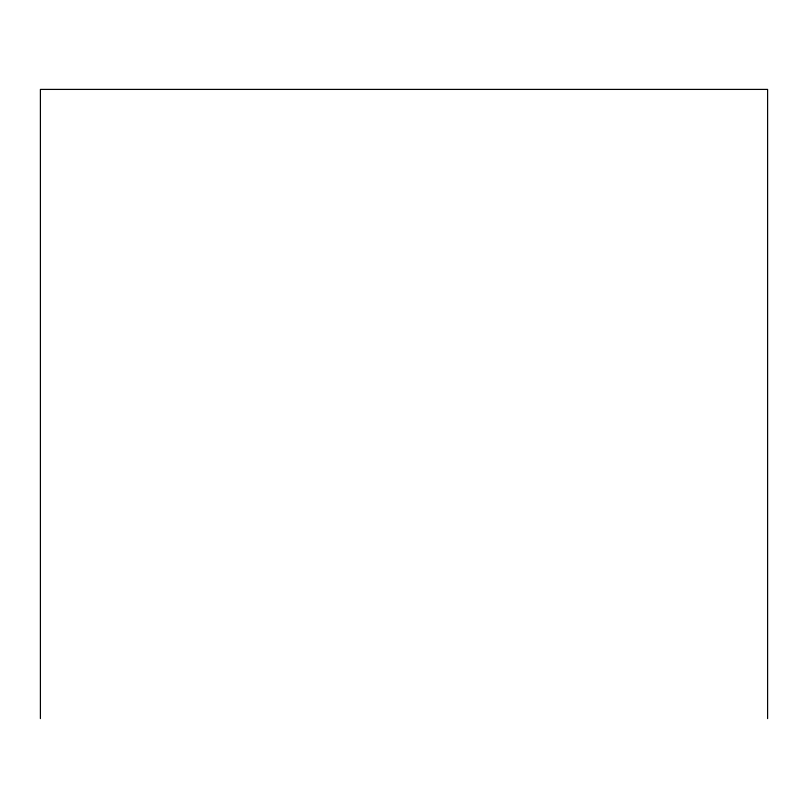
<?xml version="1.0" encoding="UTF-8"?>
<svg xmlns="http://www.w3.org/2000/svg" width="808" height="808" viewBox="0 0 808 808"><rect width="100%" height="100%" fill="white"/><g stroke="black" fill="none" stroke-linecap="round" stroke-linejoin="round"><path stroke-width="1.21" d="M767.6 718.595L767.6 89.405L40.4 89.405L40.4 718.595"/></g></svg>
